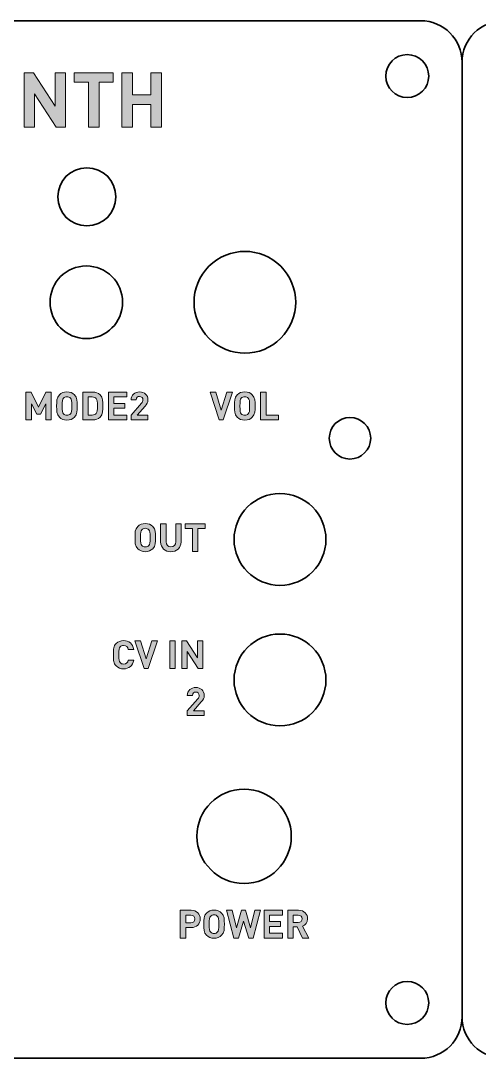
# Model space of a CAD drawing. Header units: millimetres. Extents: x 71 to 221, y 108 to 183.
# Drawn here: x 113.6 to 146.8, y 108 to 183 of the extents above; entities that cross this region are included whole.
import ezdxf

# ---------------------------------------------------------------- set-up
doc = ezdxf.new("R2010")
doc.units = ezdxf.units.MM
doc.header["$MEASUREMENT"] = 0
doc.layers.add('Borders', color=7, linetype='Continuous', lineweight=0)

msp = doc.modelspace()

# ---------------------------------------------------------------- hatches: boundary and pattern name
at = {"layer": 'Borders', "true_color": 0xed2024, "transparency": 33554687}
h = msp.add_hatch(color=240, dxfattribs=at)
h.dxf.hatch_style = 2
h.paths.add_polyline_path([(116.161, 175.307), (114.603, 177.721), (114.603, 175.307), (113.835, 175.307), (113.835, 179.24), (114.52, 179.24), (116.078, 176.832), (116.078, 179.24), (116.845, 179.24), (116.845, 175.307)])
h = msp.add_hatch(color=240, dxfattribs=at)
h.dxf.hatch_style = 2
h.paths.add_polyline_path([(119.265, 178.556), (119.265, 175.307), (118.497, 175.307), (118.497, 178.556), (117.47, 178.556), (117.47, 179.24), (120.293, 179.24), (120.293, 178.556)])
h = msp.add_hatch(color=240, dxfattribs=at)
h.dxf.hatch_style = 2
h.paths.add_polyline_path([(123.017, 175.307), (123.017, 176.953), (121.686, 176.953), (121.686, 175.307), (120.918, 175.307), (120.918, 179.24), (121.686, 179.24), (121.686, 177.633), (123.017, 177.633), (123.017, 179.24), (123.785, 179.24), (123.785, 175.307)])
h = msp.add_hatch(color=240, dxfattribs=at)
h.dxf.hatch_style = 2
h.paths.add_polyline_path([(115.4, 154.146), (115.4, 155.317), (115.017, 154.555), (114.751, 154.555), (114.365, 155.317), (114.365, 154.146), (113.972, 154.146), (113.972, 156.155), (114.359, 156.155), (114.884, 155.069), (115.406, 156.155), (115.793, 156.155), (115.793, 154.146)])
h = msp.add_hatch(color=240, dxfattribs=at)
h.dxf.hatch_style = 2
edge = h.paths.add_edge_path()
edge.add_spline(control_points=[(117.187, 155.715), (117.131, 155.78), (117.043, 155.822), (116.936, 155.822), (116.828, 155.822), (116.738, 155.78), (116.682, 155.715), (116.606, 155.63), (116.586, 155.537), (116.586, 155.15), (116.586, 154.764), (116.606, 154.671), (116.682, 154.586), (116.738, 154.521), (116.828, 154.478), (116.936, 154.478), (117.043, 154.478), (117.131, 154.521), (117.187, 154.586), (117.263, 154.671), (117.286, 154.764), (117.286, 155.15), (117.286, 155.537), (117.263, 155.63), (117.187, 155.715)], knot_values=[0, 0, 0, 0, 1, 1, 1, 2, 2, 2, 3, 3, 3, 4, 4, 4, 5, 5, 5, 6, 6, 6, 7, 7, 7, 8, 8, 8, 8], degree=3, periodic=0)
edge.add_line((117.187, 155.715), (117.187, 155.715))
edge = h.paths.add_edge_path()
edge.add_spline(control_points=[(117.478, 154.349), (117.337, 154.208), (117.165, 154.129), (116.936, 154.129), (116.707, 154.129), (116.532, 154.208), (116.391, 154.349), (116.188, 154.552), (116.194, 154.803), (116.194, 155.15), (116.194, 155.497), (116.188, 155.749), (116.391, 155.952), (116.532, 156.093), (116.707, 156.172), (116.936, 156.172), (117.165, 156.172), (117.337, 156.093), (117.478, 155.952), (117.681, 155.749), (117.678, 155.497), (117.678, 155.15), (117.678, 154.803), (117.681, 154.552), (117.478, 154.349)], knot_values=[0, 0, 0, 0, 1, 1, 1, 2, 2, 2, 3, 3, 3, 4, 4, 4, 5, 5, 5, 6, 6, 6, 7, 7, 7, 8, 8, 8, 8], degree=3, periodic=0)
edge.add_line((117.478, 154.349), (117.478, 154.349))
h = msp.add_hatch(color=240, dxfattribs=at)
h.dxf.hatch_style = 2
edge = h.paths.add_edge_path()
edge.add_spline(control_points=[(119.061, 155.681), (118.993, 155.763), (118.903, 155.805), (118.767, 155.805), (118.767, 155.805), (118.471, 155.805), (118.471, 155.805), (118.471, 155.805), (118.471, 154.496), (118.471, 154.496), (118.471, 154.496), (118.767, 154.496), (118.767, 154.496), (118.903, 154.496), (118.993, 154.538), (119.061, 154.62), (119.134, 154.71), (119.145, 154.854), (119.145, 155.159), (119.145, 155.464), (119.134, 155.59), (119.061, 155.681)], knot_values=[0, 0, 0, 0, 1, 1, 1, 2, 2, 2, 3, 3, 3, 4, 4, 4, 5, 5, 5, 6, 6, 6, 7, 7, 7, 7], degree=3, periodic=0)
edge.add_line((119.061, 155.681), (119.061, 155.681))
edge = h.paths.add_edge_path()
edge.add_spline(control_points=[(119.334, 154.337), (119.202, 154.205), (119.013, 154.145), (118.804, 154.145), (118.804, 154.145), (118.079, 154.145), (118.079, 154.145), (118.079, 154.145), (118.079, 156.155), (118.079, 156.155), (118.079, 156.155), (118.804, 156.155), (118.804, 156.155), (119.013, 156.155), (119.202, 156.096), (119.334, 155.963), (119.56, 155.737), (119.538, 155.461), (119.538, 155.159), (119.538, 154.857), (119.56, 154.563), (119.334, 154.337)], knot_values=[0, 0, 0, 0, 1, 1, 1, 2, 2, 2, 3, 3, 3, 4, 4, 4, 5, 5, 5, 6, 6, 6, 7, 7, 7, 7], degree=3, periodic=0)
edge.add_line((119.334, 154.337), (119.334, 154.337))
h = msp.add_hatch(color=240, dxfattribs=at)
h.dxf.hatch_style = 2
h.paths.add_polyline_path([(119.939, 154.146), (119.939, 156.155), (121.262, 156.155), (121.262, 155.805), (120.331, 155.805), (120.331, 155.334), (121.124, 155.334), (121.124, 154.984), (120.331, 154.984), (120.331, 154.496), (121.262, 154.496), (121.262, 154.146)])
h = msp.add_hatch(color=240, dxfattribs=at)
h.dxf.hatch_style = 2
edge = h.paths.add_edge_path()
edge.add_spline(control_points=[(121.578, 154.146), (121.578, 154.146), (121.578, 154.476), (121.578, 154.476), (121.578, 154.476), (122.329, 155.348), (122.329, 155.348), (122.402, 155.435), (122.434, 155.497), (122.434, 155.591), (122.434, 155.74), (122.346, 155.842), (122.191, 155.842), (122.07, 155.842), (121.945, 155.78), (121.945, 155.585), (121.945, 155.585), (121.578, 155.585), (121.578, 155.585), (121.578, 155.952), (121.847, 156.172), (122.191, 156.172), (122.546, 156.172), (122.8, 155.949), (122.8, 155.588), (122.8, 155.393), (122.724, 155.289), (122.586, 155.128), (122.586, 155.128), (122.025, 154.476), (122.025, 154.476), (122.025, 154.476), (122.8, 154.476), (122.8, 154.476), (122.8, 154.476), (122.8, 154.146), (122.8, 154.146), (122.8, 154.146), (121.578, 154.146), (121.578, 154.146)], knot_values=[0, 0, 0, 0, 1, 1, 1, 2, 2, 2, 3, 3, 3, 4, 4, 4, 5, 5, 5, 6, 6, 6, 7, 7, 7, 8, 8, 8, 9, 9, 9, 10, 10, 10, 11, 11, 11, 12, 12, 12, 13, 13, 13, 13], degree=3, periodic=0)
h = msp.add_hatch(color=240, dxfattribs=at)
h.dxf.hatch_style = 2
h.paths.add_polyline_path([(128.248, 154.146), (127.954, 154.146), (127.291, 156.155), (127.697, 156.155), (128.101, 154.845), (128.505, 156.155), (128.914, 156.155)])
h = msp.add_hatch(color=240, dxfattribs=at)
h.dxf.hatch_style = 2
edge = h.paths.add_edge_path()
edge.add_spline(control_points=[(130.054, 155.715), (129.998, 155.78), (129.91, 155.822), (129.803, 155.822), (129.695, 155.822), (129.606, 155.78), (129.549, 155.715), (129.473, 155.63), (129.453, 155.537), (129.453, 155.15), (129.453, 154.764), (129.473, 154.671), (129.549, 154.586), (129.606, 154.521), (129.695, 154.478), (129.803, 154.478), (129.91, 154.478), (129.998, 154.521), (130.054, 154.586), (130.13, 154.671), (130.153, 154.764), (130.153, 155.15), (130.153, 155.537), (130.13, 155.63), (130.054, 155.715)], knot_values=[0, 0, 0, 0, 1, 1, 1, 2, 2, 2, 3, 3, 3, 4, 4, 4, 5, 5, 5, 6, 6, 6, 7, 7, 7, 8, 8, 8, 8], degree=3, periodic=0)
edge.add_line((130.054, 155.715), (130.054, 155.715))
edge = h.paths.add_edge_path()
edge.add_spline(control_points=[(130.345, 154.349), (130.204, 154.208), (130.032, 154.129), (129.803, 154.129), (129.575, 154.129), (129.4, 154.208), (129.258, 154.349), (129.055, 154.552), (129.061, 154.803), (129.061, 155.15), (129.061, 155.497), (129.055, 155.749), (129.258, 155.952), (129.4, 156.093), (129.575, 156.172), (129.803, 156.172), (130.032, 156.172), (130.204, 156.093), (130.345, 155.952), (130.548, 155.749), (130.545, 155.497), (130.545, 155.15), (130.545, 154.803), (130.548, 154.552), (130.345, 154.349)], knot_values=[0, 0, 0, 0, 1, 1, 1, 2, 2, 2, 3, 3, 3, 4, 4, 4, 5, 5, 5, 6, 6, 6, 7, 7, 7, 8, 8, 8, 8], degree=3, periodic=0)
edge.add_line((130.345, 154.349), (130.345, 154.349))
h = msp.add_hatch(color=240, dxfattribs=at)
h.dxf.hatch_style = 2
h.paths.add_polyline_path([(130.946, 154.146), (130.946, 156.155), (131.338, 156.155), (131.338, 154.496), (132.25, 154.496), (132.25, 154.146)])
h = msp.add_hatch(color=240, dxfattribs=at)
h.dxf.hatch_style = 2
edge = h.paths.add_edge_path()
edge.add_spline(control_points=[(122.856, 146.2), (122.799, 146.266), (122.712, 146.308), (122.605, 146.308), (122.497, 146.308), (122.407, 146.266), (122.35, 146.2), (122.274, 146.116), (122.255, 146.023), (122.255, 145.636), (122.255, 145.25), (122.274, 145.157), (122.35, 145.072), (122.407, 145.007), (122.497, 144.964), (122.605, 144.964), (122.712, 144.964), (122.799, 145.007), (122.856, 145.072), (122.932, 145.157), (122.954, 145.25), (122.954, 145.636), (122.954, 146.023), (122.932, 146.116), (122.856, 146.2)], knot_values=[0, 0, 0, 0, 1, 1, 1, 2, 2, 2, 3, 3, 3, 4, 4, 4, 5, 5, 5, 6, 6, 6, 7, 7, 7, 8, 8, 8, 8], degree=3, periodic=0)
edge.add_line((122.856, 146.2), (122.856, 146.2))
edge = h.paths.add_edge_path()
edge.add_spline(control_points=[(123.146, 144.835), (123.005, 144.694), (122.833, 144.615), (122.605, 144.615), (122.376, 144.615), (122.201, 144.694), (122.06, 144.835), (121.857, 145.038), (121.862, 145.289), (121.862, 145.636), (121.862, 145.983), (121.857, 146.235), (122.06, 146.438), (122.201, 146.579), (122.376, 146.658), (122.605, 146.658), (122.833, 146.658), (123.005, 146.579), (123.146, 146.438), (123.35, 146.235), (123.347, 145.983), (123.347, 145.636), (123.347, 145.289), (123.35, 145.038), (123.146, 144.835)], knot_values=[0, 0, 0, 0, 1, 1, 1, 2, 2, 2, 3, 3, 3, 4, 4, 4, 5, 5, 5, 6, 6, 6, 7, 7, 7, 8, 8, 8, 8], degree=3, periodic=0)
edge.add_line((123.146, 144.835), (123.146, 144.835))
h = msp.add_hatch(color=240, dxfattribs=at)
h.dxf.hatch_style = 2
edge = h.paths.add_edge_path()
edge.add_spline(control_points=[(122.856, 146.2), (122.799, 146.266), (122.712, 146.308), (122.605, 146.308), (122.497, 146.308), (122.407, 146.266), (122.35, 146.2), (122.274, 146.116), (122.255, 146.023), (122.255, 145.636), (122.255, 145.25), (122.274, 145.157), (122.35, 145.072), (122.407, 145.007), (122.497, 144.964), (122.605, 144.964), (122.712, 144.964), (122.799, 145.007), (122.856, 145.072), (122.932, 145.157), (122.954, 145.25), (122.954, 145.636), (122.954, 146.023), (122.932, 146.116), (122.856, 146.2)], knot_values=[0, 0, 0, 0, 1, 1, 1, 2, 2, 2, 3, 3, 3, 4, 4, 4, 5, 5, 5, 6, 6, 6, 7, 7, 7, 8, 8, 8, 8], degree=3, periodic=0)
edge.add_line((122.856, 146.2), (122.856, 146.2))
edge = h.paths.add_edge_path()
edge.add_spline(control_points=[(123.146, 144.835), (123.005, 144.694), (122.833, 144.615), (122.605, 144.615), (122.376, 144.615), (122.201, 144.694), (122.06, 144.835), (121.857, 145.038), (121.862, 145.289), (121.862, 145.636), (121.862, 145.983), (121.857, 146.235), (122.06, 146.438), (122.201, 146.579), (122.376, 146.658), (122.605, 146.658), (122.833, 146.658), (123.005, 146.579), (123.146, 146.438), (123.35, 146.235), (123.347, 145.983), (123.347, 145.636), (123.347, 145.289), (123.35, 145.038), (123.146, 144.835)], knot_values=[0, 0, 0, 0, 1, 1, 1, 2, 2, 2, 3, 3, 3, 4, 4, 4, 5, 5, 5, 6, 6, 6, 7, 7, 7, 8, 8, 8, 8], degree=3, periodic=0)
edge.add_line((123.146, 144.835), (123.146, 144.835))
h = msp.add_hatch(color=240, dxfattribs=at)
h.dxf.hatch_style = 2
edge = h.paths.add_edge_path()
edge.add_spline(control_points=[(124.456, 144.615), (124.044, 144.615), (123.716, 144.894), (123.716, 145.32), (123.716, 145.32), (123.716, 146.641), (123.716, 146.641), (123.716, 146.641), (124.109, 146.641), (124.109, 146.641), (124.109, 146.641), (124.109, 145.334), (124.109, 145.334), (124.109, 145.103), (124.244, 144.964), (124.456, 144.964), (124.668, 144.964), (124.806, 145.103), (124.806, 145.334), (124.806, 145.334), (124.806, 146.641), (124.806, 146.641), (124.806, 146.641), (125.195, 146.641), (125.195, 146.641), (125.195, 146.641), (125.195, 145.32), (125.195, 145.32), (125.195, 144.894), (124.868, 144.615), (124.456, 144.615)], knot_values=[0, 0, 0, 0, 1, 1, 1, 2, 2, 2, 3, 3, 3, 4, 4, 4, 5, 5, 5, 6, 6, 6, 7, 7, 7, 8, 8, 8, 9, 9, 9, 10, 10, 10, 10], degree=3, periodic=0)
edge.add_line((124.456, 144.615), (124.456, 144.615))
h = msp.add_hatch(color=240, dxfattribs=at)
h.dxf.hatch_style = 2
edge = h.paths.add_edge_path()
edge.add_spline(control_points=[(124.456, 144.615), (124.044, 144.615), (123.716, 144.894), (123.716, 145.32), (123.716, 145.32), (123.716, 146.641), (123.716, 146.641), (123.716, 146.641), (124.109, 146.641), (124.109, 146.641), (124.109, 146.641), (124.109, 145.334), (124.109, 145.334), (124.109, 145.103), (124.244, 144.964), (124.456, 144.964), (124.668, 144.964), (124.806, 145.103), (124.806, 145.334), (124.806, 145.334), (124.806, 146.641), (124.806, 146.641), (124.806, 146.641), (125.195, 146.641), (125.195, 146.641), (125.195, 146.641), (125.195, 145.32), (125.195, 145.32), (125.195, 144.894), (124.868, 144.615), (124.456, 144.615)], knot_values=[0, 0, 0, 0, 1, 1, 1, 2, 2, 2, 3, 3, 3, 4, 4, 4, 5, 5, 5, 6, 6, 6, 7, 7, 7, 8, 8, 8, 9, 9, 9, 10, 10, 10, 10], degree=3, periodic=0)
edge.add_line((124.456, 144.615), (124.456, 144.615))
h = msp.add_hatch(color=240, dxfattribs=at)
h.dxf.hatch_style = 2
h.paths.add_polyline_path([(126.4, 146.291), (126.4, 144.632), (126.008, 144.632), (126.008, 146.291), (125.483, 146.291), (125.483, 146.641), (126.925, 146.641), (126.925, 146.291)])
h = msp.add_hatch(color=240, dxfattribs=at)
h.dxf.hatch_style = 2
h.paths.add_polyline_path([(126.4, 146.291), (126.4, 144.632), (126.008, 144.632), (126.008, 146.291), (125.483, 146.291), (125.483, 146.641), (126.925, 146.641), (126.925, 146.291)])
h = msp.add_hatch(color=240, dxfattribs=at)
h.dxf.hatch_style = 2
edge = h.paths.add_edge_path()
edge.add_spline(control_points=[(121.035, 136.148), (120.821, 136.148), (120.64, 136.221), (120.494, 136.368), (120.406, 136.455), (120.352, 136.556), (120.33, 136.67), (120.307, 136.783), (120.296, 136.949), (120.296, 137.169), (120.296, 137.39), (120.307, 137.556), (120.33, 137.669), (120.352, 137.785), (120.406, 137.883), (120.494, 137.971), (120.64, 138.117), (120.821, 138.191), (121.035, 138.191), (121.422, 138.191), (121.707, 137.965), (121.775, 137.556), (121.775, 137.556), (121.377, 137.556), (121.377, 137.556), (121.335, 137.728), (121.227, 137.841), (121.039, 137.841), (120.931, 137.841), (120.846, 137.807), (120.787, 137.737), (120.705, 137.649), (120.689, 137.559), (120.689, 137.169), (120.689, 136.78), (120.705, 136.689), (120.787, 136.602), (120.846, 136.532), (120.931, 136.497), (121.039, 136.497), (121.227, 136.497), (121.335, 136.61), (121.377, 136.783), (121.377, 136.783), (121.775, 136.783), (121.775, 136.783), (121.707, 136.373), (121.419, 136.148), (121.035, 136.148)], knot_values=[0, 0, 0, 0, 1, 1, 1, 2, 2, 2, 3, 3, 3, 4, 4, 4, 5, 5, 5, 6, 6, 6, 7, 7, 7, 8, 8, 8, 9, 9, 9, 10, 10, 10, 11, 11, 11, 12, 12, 12, 13, 13, 13, 14, 14, 14, 15, 15, 15, 16, 16, 16, 16], degree=3, periodic=0)
edge.add_line((121.035, 136.148), (121.035, 136.148))
h = msp.add_hatch(color=240, dxfattribs=at)
h.dxf.hatch_style = 2
h.paths.add_polyline_path([(122.814, 136.164), (122.52, 136.164), (121.857, 138.174), (122.263, 138.174), (122.667, 136.864), (123.071, 138.174), (123.48, 138.174)])
h = msp.add_hatch(color=240, dxfattribs=at)
h.dxf.hatch_style = 2
h.paths.add_polyline_path([(124.377, 138.174), (124.769, 138.174), (124.769, 136.164), (124.377, 136.164)])
h = msp.add_hatch(color=240, dxfattribs=at)
h.dxf.hatch_style = 2
h.paths.add_polyline_path([(126.426, 136.164), (125.63, 137.398), (125.63, 136.164), (125.237, 136.164), (125.237, 138.174), (125.588, 138.174), (126.383, 136.943), (126.383, 138.174), (126.775, 138.174), (126.775, 136.164)])
h = msp.add_hatch(color=240, dxfattribs=at)
h.dxf.hatch_style = 2
edge = h.paths.add_edge_path()
edge.add_spline(control_points=[(125.644, 132.778), (125.644, 132.778), (125.644, 133.108), (125.644, 133.108), (125.644, 133.108), (126.395, 133.98), (126.395, 133.98), (126.468, 134.067), (126.499, 134.13), (126.499, 134.223), (126.499, 134.372), (126.412, 134.474), (126.257, 134.474), (126.136, 134.474), (126.011, 134.412), (126.011, 134.217), (126.011, 134.217), (125.644, 134.217), (125.644, 134.217), (125.644, 134.584), (125.913, 134.804), (126.257, 134.804), (126.612, 134.804), (126.866, 134.581), (126.866, 134.22), (126.866, 134.025), (126.79, 133.921), (126.652, 133.76), (126.652, 133.76), (126.091, 133.108), (126.091, 133.108), (126.091, 133.108), (126.866, 133.108), (126.866, 133.108), (126.866, 133.108), (126.866, 132.778), (126.866, 132.778), (126.866, 132.778), (125.644, 132.778), (125.644, 132.778)], knot_values=[0, 0, 0, 0, 1, 1, 1, 2, 2, 2, 3, 3, 3, 4, 4, 4, 5, 5, 5, 6, 6, 6, 7, 7, 7, 8, 8, 8, 9, 9, 9, 10, 10, 10, 11, 11, 11, 12, 12, 12, 13, 13, 13, 13], degree=3, periodic=0)
h = msp.add_hatch(color=240, dxfattribs=at)
h.dxf.hatch_style = 2
edge = h.paths.add_edge_path()
edge.add_spline(control_points=[(125.894, 118.346), (125.894, 118.346), (125.527, 118.346), (125.527, 118.346), (125.527, 118.346), (125.527, 117.796), (125.527, 117.796), (125.527, 117.796), (125.894, 117.796), (125.894, 117.796), (126.072, 117.796), (126.185, 117.906), (126.185, 118.07), (126.185, 118.234), (126.072, 118.346), (125.894, 118.346)], knot_values=[0, 0, 0, 0, 1, 1, 1, 2, 2, 2, 3, 3, 3, 4, 4, 4, 5, 5, 5, 5], degree=3, periodic=0)
edge.add_line((125.894, 118.346), (125.894, 118.346))
edge = h.paths.add_edge_path()
edge.add_spline(control_points=[(125.914, 117.443), (125.914, 117.443), (125.527, 117.443), (125.527, 117.443), (125.527, 117.443), (125.527, 116.687), (125.527, 116.687), (125.527, 116.687), (125.135, 116.687), (125.135, 116.687), (125.135, 116.687), (125.135, 118.696), (125.135, 118.696), (125.135, 118.696), (125.914, 118.696), (125.914, 118.696), (126.329, 118.696), (126.577, 118.411), (126.577, 118.07), (126.577, 117.728), (126.329, 117.443), (125.914, 117.443)], knot_values=[0, 0, 0, 0, 1, 1, 1, 2, 2, 2, 3, 3, 3, 4, 4, 4, 5, 5, 5, 6, 6, 6, 7, 7, 7, 7], degree=3, periodic=0)
edge.add_line((125.914, 117.443), (125.914, 117.443))
h = msp.add_hatch(color=240, dxfattribs=at)
h.dxf.hatch_style = 2
edge = h.paths.add_edge_path()
edge.add_spline(control_points=[(127.833, 118.256), (127.776, 118.321), (127.689, 118.363), (127.582, 118.363), (127.474, 118.363), (127.384, 118.321), (127.328, 118.256), (127.251, 118.172), (127.232, 118.078), (127.232, 117.692), (127.232, 117.305), (127.251, 117.212), (127.328, 117.127), (127.384, 117.062), (127.474, 117.02), (127.582, 117.02), (127.689, 117.02), (127.776, 117.062), (127.833, 117.127), (127.909, 117.212), (127.932, 117.305), (127.932, 117.692), (127.932, 118.078), (127.909, 118.172), (127.833, 118.256)], knot_values=[0, 0, 0, 0, 1, 1, 1, 2, 2, 2, 3, 3, 3, 4, 4, 4, 5, 5, 5, 6, 6, 6, 7, 7, 7, 8, 8, 8, 8], degree=3, periodic=0)
edge.add_line((127.833, 118.256), (127.833, 118.256))
edge = h.paths.add_edge_path()
edge.add_spline(control_points=[(128.123, 116.89), (127.983, 116.749), (127.81, 116.67), (127.582, 116.67), (127.353, 116.67), (127.178, 116.749), (127.037, 116.89), (126.834, 117.093), (126.839, 117.345), (126.839, 117.692), (126.839, 118.039), (126.834, 118.29), (127.037, 118.493), (127.178, 118.634), (127.353, 118.713), (127.582, 118.713), (127.81, 118.713), (127.983, 118.634), (128.123, 118.493), (128.326, 118.29), (128.324, 118.039), (128.324, 117.692), (128.324, 117.345), (128.326, 117.093), (128.123, 116.89)], knot_values=[0, 0, 0, 0, 1, 1, 1, 2, 2, 2, 3, 3, 3, 4, 4, 4, 5, 5, 5, 6, 6, 6, 7, 7, 7, 8, 8, 8, 8], degree=3, periodic=0)
edge.add_line((128.123, 116.89), (128.123, 116.89))
h = msp.add_hatch(color=240, dxfattribs=at)
h.dxf.hatch_style = 2
h.paths.add_polyline_path([(130.409, 116.687), (130.082, 116.687), (129.712, 117.906), (129.343, 116.687), (129.016, 116.687), (128.479, 118.696), (128.888, 118.696), (129.199, 117.429), (129.566, 118.696), (129.859, 118.696), (130.226, 117.429), (130.539, 118.696), (130.948, 118.696)])
h = msp.add_hatch(color=240, dxfattribs=at)
h.dxf.hatch_style = 2
h.paths.add_polyline_path([(131.2, 116.687), (131.2, 118.696), (132.523, 118.696), (132.523, 118.346), (131.592, 118.346), (131.592, 117.875), (132.385, 117.875), (132.385, 117.525), (131.592, 117.525), (131.592, 117.037), (132.523, 117.037), (132.523, 116.687)])
h = msp.add_hatch(color=240, dxfattribs=at)
h.dxf.hatch_style = 2
edge = h.paths.add_edge_path()
edge.add_spline(control_points=[(133.974, 116.687), (133.974, 116.687), (133.582, 117.489), (133.582, 117.489), (133.582, 117.489), (133.3, 117.489), (133.3, 117.489), (133.3, 117.489), (133.3, 116.687), (133.3, 116.687), (133.3, 116.687), (132.907, 116.687), (132.907, 116.687), (132.907, 116.687), (132.907, 118.696), (132.907, 118.696), (132.907, 118.696), (133.695, 118.696), (133.695, 118.696), (134.104, 118.696), (134.347, 118.417), (134.347, 118.081), (134.347, 117.799), (134.175, 117.624), (133.98, 117.554), (133.98, 117.554), (134.428, 116.687), (134.428, 116.687), (134.428, 116.687), (133.974, 116.687), (133.974, 116.687)], knot_values=[0, 0, 0, 0, 1, 1, 1, 2, 2, 2, 3, 3, 3, 4, 4, 4, 5, 5, 5, 6, 6, 6, 7, 7, 7, 8, 8, 8, 9, 9, 9, 10, 10, 10, 10], degree=3, periodic=0)
edge = h.paths.add_edge_path()
edge.add_spline(control_points=[(133.669, 118.346), (133.669, 118.346), (133.3, 118.346), (133.3, 118.346), (133.3, 118.346), (133.3, 117.816), (133.3, 117.816), (133.3, 117.816), (133.669, 117.816), (133.669, 117.816), (133.841, 117.816), (133.955, 117.926), (133.955, 118.081), (133.955, 118.236), (133.841, 118.346), (133.669, 118.346)], knot_values=[0, 0, 0, 0, 1, 1, 1, 2, 2, 2, 3, 3, 3, 4, 4, 4, 5, 5, 5, 5], degree=3, periodic=0)
edge.add_line((133.669, 118.346), (133.669, 118.346))

# ---------------------------------------------------------------- linework, layer by layer
at = {"layer": 'Borders'}
for points in [[(116.161, 175.307), (114.603, 177.721), (114.603, 175.307), (113.835, 175.307), (113.835, 179.24), (114.52, 179.24), (116.078, 176.832), (116.078, 179.24), (116.845, 179.24), (116.845, 175.307)], [(119.265, 178.556), (119.265, 175.307), (118.497, 175.307), (118.497, 178.556), (117.47, 178.556), (117.47, 179.24), (120.293, 179.24), (120.293, 178.556)], [(123.017, 175.307), (123.017, 176.953), (121.686, 176.953), (121.686, 175.307), (120.918, 175.307), (120.918, 179.24), (121.686, 179.24), (121.686, 177.633), (123.017, 177.633), (123.017, 179.24), (123.785, 179.24), (123.785, 175.307)], [(115.4, 154.146), (115.4, 155.317), (115.017, 154.555), (114.751, 154.555), (114.365, 155.317), (114.365, 154.146), (113.972, 154.146), (113.972, 156.155), (114.359, 156.155), (114.884, 155.069), (115.406, 156.155), (115.793, 156.155), (115.793, 154.146)], [(119.939, 154.146), (119.939, 156.155), (121.262, 156.155), (121.262, 155.805), (120.331, 155.805), (120.331, 155.334), (121.124, 155.334), (121.124, 154.984), (120.331, 154.984), (120.331, 154.496), (121.262, 154.496), (121.262, 154.146)], [(128.248, 154.146), (127.954, 154.146), (127.291, 156.155), (127.697, 156.155), (128.101, 154.845), (128.505, 156.155), (128.914, 156.155)], [(130.946, 154.146), (130.946, 156.155), (131.338, 156.155), (131.338, 154.496), (132.25, 154.496), (132.25, 154.146)], [(126.4, 146.291), (126.4, 144.632), (126.008, 144.632), (126.008, 146.291), (125.483, 146.291), (125.483, 146.641), (126.925, 146.641), (126.925, 146.291)], [(126.4, 146.291), (126.4, 144.632), (126.008, 144.632), (126.008, 146.291), (125.483, 146.291), (125.483, 146.641), (126.925, 146.641), (126.925, 146.291)], [(122.814, 136.164), (122.52, 136.164), (121.857, 138.174), (122.263, 138.174), (122.667, 136.864), (123.071, 138.174), (123.48, 138.174)], [(124.377, 138.174), (124.769, 138.174), (124.769, 136.164), (124.377, 136.164)], [(126.426, 136.164), (125.63, 137.398), (125.63, 136.164), (125.237, 136.164), (125.237, 138.174), (125.588, 138.174), (126.383, 136.943), (126.383, 138.174), (126.775, 138.174), (126.775, 136.164)], [(130.409, 116.687), (130.082, 116.687), (129.712, 117.906), (129.343, 116.687), (129.016, 116.687), (128.479, 118.696), (128.888, 118.696), (129.199, 117.429), (129.566, 118.696), (129.859, 118.696), (130.226, 117.429), (130.539, 118.696), (130.948, 118.696)], [(131.2, 116.687), (131.2, 118.696), (132.523, 118.696), (132.523, 118.346), (131.592, 118.346), (131.592, 117.875), (132.385, 117.875), (132.385, 117.525), (131.592, 117.525), (131.592, 117.037), (132.523, 117.037), (132.523, 116.687)]]:
    msp.add_lwpolyline(points, close=True, dxfattribs=at)
at = {"layer": 'Borders', "color": 250, "lineweight": 35, "true_color": 0x231f20}
msp.add_ellipse((129.808, 162.65), major_axis=(-2.599, 2.599), ratio=0.999998, dxfattribs=at)
for points, knots in [([(145.521, 180), (145.521, 181.657), (144.178, 183), (142.52, 183), (142.52, 183), (73.52, 183), (73.52, 183), (71.865, 182.999), (70.521, 181.656), (70.521, 180), (70.521, 180), (70.521, 111), (70.521, 111), (70.521, 109.343), (71.865, 108), (73.52, 108), (73.52, 108), (142.528, 108), (142.528, 108)], [0, 0, 0, 0, 1, 1, 1, 2, 2, 2, 3, 3, 3, 4, 4, 4, 5, 5, 5, 6, 6, 6, 6]), ([(217.511, 108), (217.511, 108), (217.524, 108), (217.524, 108), (219.177, 108.004), (220.516, 109.345), (220.516, 111), (220.516, 111), (220.516, 180), (220.516, 180), (220.516, 181.656), (219.173, 183), (217.516, 183), (217.516, 183), (148.516, 182.999), (148.516, 182.999), (146.86, 182.999), (145.516, 181.656), (145.516, 179.999), (145.516, 179.999), (145.516, 111), (145.516, 111), (145.516, 109.343), (146.86, 108), (148.516, 108), (148.516, 108), (217.524, 108), (217.524, 108)], [0, 0, 0, 0, 1, 1, 1, 2, 2, 2, 3, 3, 3, 4, 4, 4, 5, 5, 5, 6, 6, 6, 7, 7, 7, 8, 8, 8, 9, 9, 9, 9]), ([(143.103, 179), (143.103, 178.144), (142.409, 177.45), (141.553, 177.45), (140.697, 177.45), (140.003, 178.144), (140.003, 179), (140.003, 179.856), (140.697, 180.55), (141.553, 180.55), (142.409, 180.55), (143.103, 179.856), (143.103, 179)], [0, 0, 0, 0, 1, 1, 1, 2, 2, 2, 3, 3, 3, 4, 4, 4, 4]), ([(120.478, 170.27), (120.478, 169.11), (119.538, 168.17), (118.378, 168.17), (117.219, 168.17), (116.279, 169.11), (116.279, 170.27), (116.279, 171.429), (117.219, 172.37), (118.378, 172.37), (119.538, 172.37), (120.478, 171.429), (120.478, 170.27)], [0, 0, 0, 0, 1, 1, 1, 2, 2, 2, 3, 3, 3, 4, 4, 4, 4]), ([(120.478, 170.27), (120.478, 169.11), (119.538, 168.17), (118.378, 168.17), (117.219, 168.17), (116.279, 169.11), (116.279, 170.27), (116.279, 171.429), (117.219, 172.37), (118.378, 172.37), (119.538, 172.37), (120.478, 171.429), (120.478, 170.27)], [0, 0, 0, 0, 1, 1, 1, 2, 2, 2, 3, 3, 3, 4, 4, 4, 4]), ([(120.966, 162.65), (120.966, 161.2), (119.791, 160.025), (118.341, 160.025), (116.891, 160.025), (115.716, 161.2), (115.716, 162.65), (115.716, 164.1), (116.891, 165.275), (118.341, 165.275), (119.791, 165.275), (120.966, 164.1), (120.966, 162.65)], [0, 0, 0, 0, 1, 1, 1, 2, 2, 2, 3, 3, 3, 4, 4, 4, 4]), ([(138.91, 152.819), (138.91, 151.99), (138.238, 151.319), (137.41, 151.319), (136.582, 151.319), (135.91, 151.99), (135.91, 152.819), (135.91, 153.647), (136.582, 154.319), (137.41, 154.319), (138.238, 154.319), (138.91, 153.647), (138.91, 152.819)], [0, 0, 0, 0, 1, 1, 1, 2, 2, 2, 3, 3, 3, 4, 4, 4, 4]), ([(135.669, 145.505), (135.669, 147.339), (134.182, 148.825), (132.348, 148.825), (130.515, 148.825), (129.028, 147.339), (129.028, 145.505), (129.028, 143.671), (130.515, 142.184), (132.348, 142.184), (134.182, 142.184), (135.669, 143.671), (135.669, 145.505)], [0, 0, 0, 0, 1, 1, 1, 2, 2, 2, 3, 3, 3, 4, 4, 4, 4]), ([(135.669, 135.345), (135.669, 137.179), (134.182, 138.665), (132.348, 138.665), (130.515, 138.665), (129.028, 137.179), (129.028, 135.345), (129.028, 133.511), (130.515, 132.025), (132.348, 132.025), (134.182, 132.025), (135.669, 133.511), (135.669, 135.345)], [0, 0, 0, 0, 1, 1, 1, 2, 2, 2, 3, 3, 3, 4, 4, 4, 4]), ([(133.165, 124.045), (133.165, 122.161), (131.637, 120.633), (129.753, 120.633), (127.868, 120.633), (126.34, 122.161), (126.34, 124.045), (126.34, 125.93), (127.868, 127.457), (129.753, 127.457), (131.637, 127.457), (133.165, 125.93), (133.165, 124.045)], [0, 0, 0, 0, 1, 1, 1, 2, 2, 2, 3, 3, 3, 4, 4, 4, 4]), ([(143.103, 112.001), (143.103, 111.144), (142.409, 110.45), (141.553, 110.45), (140.697, 110.45), (140.003, 111.144), (140.003, 112.001), (140.003, 112.857), (140.697, 113.55), (141.553, 113.55), (142.409, 113.55), (143.103, 112.857), (143.103, 112.001)], [0, 0, 0, 0, 1, 1, 1, 2, 2, 2, 3, 3, 3, 4, 4, 4, 4]), ([(142.516, 108), (142.516, 108), (142.528, 108), (142.528, 108), (144.181, 108.004), (145.521, 109.346), (145.521, 111)], [0, 0, 0, 0, 1, 1, 1, 2, 2, 2, 2])]:
    msp.add_open_spline(points, degree=3, knots=knots, dxfattribs=at)
at = {"layer": 'Borders'}
for points, knots in [([(143.103, 179), (143.103, 178.144), (142.409, 177.45), (141.553, 177.45), (140.697, 177.45), (140.003, 178.144), (140.003, 179), (140.003, 179.856), (140.697, 180.55), (141.553, 180.55), (142.409, 180.55), (143.103, 179.856), (143.103, 179)], [0, 0, 0, 0, 1, 1, 1, 2, 2, 2, 3, 3, 3, 4, 4, 4, 4]), ([(120.478, 170.27), (120.478, 169.11), (119.538, 168.17), (118.378, 168.17), (117.219, 168.17), (116.279, 169.11), (116.279, 170.27), (116.279, 171.429), (117.219, 172.37), (118.378, 172.37), (119.538, 172.37), (120.478, 171.429), (120.478, 170.27)], [0, 0, 0, 0, 1, 1, 1, 2, 2, 2, 3, 3, 3, 4, 4, 4, 4]), ([(117.478, 154.349), (117.337, 154.208), (117.165, 154.129), (116.936, 154.129), (116.707, 154.129), (116.532, 154.208), (116.391, 154.349), (116.188, 154.552), (116.194, 154.803), (116.194, 155.15), (116.194, 155.497), (116.188, 155.749), (116.391, 155.952), (116.532, 156.093), (116.707, 156.172), (116.936, 156.172), (117.165, 156.172), (117.337, 156.093), (117.478, 155.952), (117.681, 155.749), (117.678, 155.497), (117.678, 155.15), (117.678, 154.803), (117.681, 154.552), (117.478, 154.349)], [0, 0, 0, 0, 1, 1, 1, 2, 2, 2, 3, 3, 3, 4, 4, 4, 5, 5, 5, 6, 6, 6, 7, 7, 7, 8, 8, 8, 8]), ([(119.334, 154.337), (119.202, 154.205), (119.013, 154.145), (118.804, 154.145), (118.804, 154.145), (118.079, 154.145), (118.079, 154.145), (118.079, 154.145), (118.079, 156.155), (118.079, 156.155), (118.079, 156.155), (118.804, 156.155), (118.804, 156.155), (119.013, 156.155), (119.202, 156.096), (119.334, 155.963), (119.56, 155.737), (119.538, 155.461), (119.538, 155.159), (119.538, 154.857), (119.56, 154.563), (119.334, 154.337)], [0, 0, 0, 0, 1, 1, 1, 2, 2, 2, 3, 3, 3, 4, 4, 4, 5, 5, 5, 6, 6, 6, 7, 7, 7, 7]), ([(121.578, 154.146), (121.578, 154.146), (121.578, 154.476), (121.578, 154.476), (121.578, 154.476), (122.329, 155.348), (122.329, 155.348), (122.402, 155.435), (122.434, 155.497), (122.434, 155.591), (122.434, 155.74), (122.346, 155.842), (122.191, 155.842), (122.07, 155.842), (121.945, 155.78), (121.945, 155.585), (121.945, 155.585), (121.578, 155.585), (121.578, 155.585), (121.578, 155.952), (121.847, 156.172), (122.191, 156.172), (122.546, 156.172), (122.8, 155.949), (122.8, 155.588), (122.8, 155.393), (122.724, 155.289), (122.586, 155.128), (122.586, 155.128), (122.025, 154.476), (122.025, 154.476), (122.025, 154.476), (122.8, 154.476), (122.8, 154.476), (122.8, 154.476), (122.8, 154.146), (122.8, 154.146), (122.8, 154.146), (121.578, 154.146), (121.578, 154.146)], [0, 0, 0, 0, 1, 1, 1, 2, 2, 2, 3, 3, 3, 4, 4, 4, 5, 5, 5, 6, 6, 6, 7, 7, 7, 8, 8, 8, 9, 9, 9, 10, 10, 10, 11, 11, 11, 12, 12, 12, 13, 13, 13, 13]), ([(130.345, 154.349), (130.204, 154.208), (130.032, 154.129), (129.803, 154.129), (129.575, 154.129), (129.4, 154.208), (129.258, 154.349), (129.055, 154.552), (129.061, 154.803), (129.061, 155.15), (129.061, 155.497), (129.055, 155.749), (129.258, 155.952), (129.4, 156.093), (129.575, 156.172), (129.803, 156.172), (130.032, 156.172), (130.204, 156.093), (130.345, 155.952), (130.548, 155.749), (130.545, 155.497), (130.545, 155.15), (130.545, 154.803), (130.548, 154.552), (130.345, 154.349)], [0, 0, 0, 0, 1, 1, 1, 2, 2, 2, 3, 3, 3, 4, 4, 4, 5, 5, 5, 6, 6, 6, 7, 7, 7, 8, 8, 8, 8]), ([(117.187, 155.715), (117.131, 155.78), (117.043, 155.822), (116.936, 155.822), (116.828, 155.822), (116.738, 155.78), (116.682, 155.715), (116.606, 155.63), (116.586, 155.537), (116.586, 155.15), (116.586, 154.764), (116.606, 154.671), (116.682, 154.586), (116.738, 154.521), (116.828, 154.478), (116.936, 154.478), (117.043, 154.478), (117.131, 154.521), (117.187, 154.586), (117.263, 154.671), (117.286, 154.764), (117.286, 155.15), (117.286, 155.537), (117.263, 155.63), (117.187, 155.715)], [0, 0, 0, 0, 1, 1, 1, 2, 2, 2, 3, 3, 3, 4, 4, 4, 5, 5, 5, 6, 6, 6, 7, 7, 7, 8, 8, 8, 8]), ([(119.061, 155.681), (118.993, 155.763), (118.903, 155.805), (118.767, 155.805), (118.767, 155.805), (118.471, 155.805), (118.471, 155.805), (118.471, 155.805), (118.471, 154.496), (118.471, 154.496), (118.471, 154.496), (118.767, 154.496), (118.767, 154.496), (118.903, 154.496), (118.993, 154.538), (119.061, 154.62), (119.134, 154.71), (119.145, 154.854), (119.145, 155.159), (119.145, 155.464), (119.134, 155.59), (119.061, 155.681)], [0, 0, 0, 0, 1, 1, 1, 2, 2, 2, 3, 3, 3, 4, 4, 4, 5, 5, 5, 6, 6, 6, 7, 7, 7, 7]), ([(130.054, 155.715), (129.998, 155.78), (129.91, 155.822), (129.803, 155.822), (129.695, 155.822), (129.606, 155.78), (129.549, 155.715), (129.473, 155.63), (129.453, 155.537), (129.453, 155.15), (129.453, 154.764), (129.473, 154.671), (129.549, 154.586), (129.606, 154.521), (129.695, 154.478), (129.803, 154.478), (129.91, 154.478), (129.998, 154.521), (130.054, 154.586), (130.13, 154.671), (130.153, 154.764), (130.153, 155.15), (130.153, 155.537), (130.13, 155.63), (130.054, 155.715)], [0, 0, 0, 0, 1, 1, 1, 2, 2, 2, 3, 3, 3, 4, 4, 4, 5, 5, 5, 6, 6, 6, 7, 7, 7, 8, 8, 8, 8]), ([(123.146, 144.835), (123.005, 144.694), (122.833, 144.615), (122.605, 144.615), (122.376, 144.615), (122.201, 144.694), (122.06, 144.835), (121.857, 145.038), (121.862, 145.289), (121.862, 145.636), (121.862, 145.983), (121.857, 146.235), (122.06, 146.438), (122.201, 146.579), (122.376, 146.658), (122.605, 146.658), (122.833, 146.658), (123.005, 146.579), (123.146, 146.438), (123.35, 146.235), (123.347, 145.983), (123.347, 145.636), (123.347, 145.289), (123.35, 145.038), (123.146, 144.835)], [0, 0, 0, 0, 1, 1, 1, 2, 2, 2, 3, 3, 3, 4, 4, 4, 5, 5, 5, 6, 6, 6, 7, 7, 7, 8, 8, 8, 8]), ([(123.146, 144.835), (123.005, 144.694), (122.833, 144.615), (122.605, 144.615), (122.376, 144.615), (122.201, 144.694), (122.06, 144.835), (121.857, 145.038), (121.862, 145.289), (121.862, 145.636), (121.862, 145.983), (121.857, 146.235), (122.06, 146.438), (122.201, 146.579), (122.376, 146.658), (122.605, 146.658), (122.833, 146.658), (123.005, 146.579), (123.146, 146.438), (123.35, 146.235), (123.347, 145.983), (123.347, 145.636), (123.347, 145.289), (123.35, 145.038), (123.146, 144.835)], [0, 0, 0, 0, 1, 1, 1, 2, 2, 2, 3, 3, 3, 4, 4, 4, 5, 5, 5, 6, 6, 6, 7, 7, 7, 8, 8, 8, 8]), ([(122.856, 146.2), (122.799, 146.266), (122.712, 146.308), (122.605, 146.308), (122.497, 146.308), (122.407, 146.266), (122.35, 146.2), (122.274, 146.116), (122.255, 146.023), (122.255, 145.636), (122.255, 145.25), (122.274, 145.157), (122.35, 145.072), (122.407, 145.007), (122.497, 144.964), (122.605, 144.964), (122.712, 144.964), (122.799, 145.007), (122.856, 145.072), (122.932, 145.157), (122.954, 145.25), (122.954, 145.636), (122.954, 146.023), (122.932, 146.116), (122.856, 146.2)], [0, 0, 0, 0, 1, 1, 1, 2, 2, 2, 3, 3, 3, 4, 4, 4, 5, 5, 5, 6, 6, 6, 7, 7, 7, 8, 8, 8, 8]), ([(122.856, 146.2), (122.799, 146.266), (122.712, 146.308), (122.605, 146.308), (122.497, 146.308), (122.407, 146.266), (122.35, 146.2), (122.274, 146.116), (122.255, 146.023), (122.255, 145.636), (122.255, 145.25), (122.274, 145.157), (122.35, 145.072), (122.407, 145.007), (122.497, 144.964), (122.605, 144.964), (122.712, 144.964), (122.799, 145.007), (122.856, 145.072), (122.932, 145.157), (122.954, 145.25), (122.954, 145.636), (122.954, 146.023), (122.932, 146.116), (122.856, 146.2)], [0, 0, 0, 0, 1, 1, 1, 2, 2, 2, 3, 3, 3, 4, 4, 4, 5, 5, 5, 6, 6, 6, 7, 7, 7, 8, 8, 8, 8]), ([(124.456, 144.615), (124.044, 144.615), (123.716, 144.894), (123.716, 145.32), (123.716, 145.32), (123.716, 146.641), (123.716, 146.641), (123.716, 146.641), (124.109, 146.641), (124.109, 146.641), (124.109, 146.641), (124.109, 145.334), (124.109, 145.334), (124.109, 145.103), (124.244, 144.964), (124.456, 144.964), (124.668, 144.964), (124.806, 145.103), (124.806, 145.334), (124.806, 145.334), (124.806, 146.641), (124.806, 146.641), (124.806, 146.641), (125.195, 146.641), (125.195, 146.641), (125.195, 146.641), (125.195, 145.32), (125.195, 145.32), (125.195, 144.894), (124.868, 144.615), (124.456, 144.615)], [0, 0, 0, 0, 1, 1, 1, 2, 2, 2, 3, 3, 3, 4, 4, 4, 5, 5, 5, 6, 6, 6, 7, 7, 7, 8, 8, 8, 9, 9, 9, 10, 10, 10, 10]), ([(124.456, 144.615), (124.044, 144.615), (123.716, 144.894), (123.716, 145.32), (123.716, 145.32), (123.716, 146.641), (123.716, 146.641), (123.716, 146.641), (124.109, 146.641), (124.109, 146.641), (124.109, 146.641), (124.109, 145.334), (124.109, 145.334), (124.109, 145.103), (124.244, 144.964), (124.456, 144.964), (124.668, 144.964), (124.806, 145.103), (124.806, 145.334), (124.806, 145.334), (124.806, 146.641), (124.806, 146.641), (124.806, 146.641), (125.195, 146.641), (125.195, 146.641), (125.195, 146.641), (125.195, 145.32), (125.195, 145.32), (125.195, 144.894), (124.868, 144.615), (124.456, 144.615)], [0, 0, 0, 0, 1, 1, 1, 2, 2, 2, 3, 3, 3, 4, 4, 4, 5, 5, 5, 6, 6, 6, 7, 7, 7, 8, 8, 8, 9, 9, 9, 10, 10, 10, 10]), ([(121.035, 136.148), (120.821, 136.148), (120.64, 136.221), (120.494, 136.368), (120.406, 136.455), (120.352, 136.556), (120.33, 136.67), (120.307, 136.783), (120.296, 136.949), (120.296, 137.169), (120.296, 137.39), (120.307, 137.556), (120.33, 137.669), (120.352, 137.785), (120.406, 137.883), (120.494, 137.971), (120.64, 138.117), (120.821, 138.191), (121.035, 138.191), (121.422, 138.191), (121.707, 137.965), (121.775, 137.556), (121.775, 137.556), (121.377, 137.556), (121.377, 137.556), (121.335, 137.728), (121.227, 137.841), (121.039, 137.841), (120.931, 137.841), (120.846, 137.807), (120.787, 137.737), (120.705, 137.649), (120.689, 137.559), (120.689, 137.169), (120.689, 136.78), (120.705, 136.689), (120.787, 136.602), (120.846, 136.532), (120.931, 136.497), (121.039, 136.497), (121.227, 136.497), (121.335, 136.61), (121.377, 136.783), (121.377, 136.783), (121.775, 136.783), (121.775, 136.783), (121.707, 136.373), (121.419, 136.148), (121.035, 136.148)], [0, 0, 0, 0, 1, 1, 1, 2, 2, 2, 3, 3, 3, 4, 4, 4, 5, 5, 5, 6, 6, 6, 7, 7, 7, 8, 8, 8, 9, 9, 9, 10, 10, 10, 11, 11, 11, 12, 12, 12, 13, 13, 13, 14, 14, 14, 15, 15, 15, 16, 16, 16, 16]), ([(125.644, 132.778), (125.644, 132.778), (125.644, 133.108), (125.644, 133.108), (125.644, 133.108), (126.395, 133.98), (126.395, 133.98), (126.468, 134.067), (126.499, 134.13), (126.499, 134.223), (126.499, 134.372), (126.412, 134.474), (126.257, 134.474), (126.136, 134.474), (126.011, 134.412), (126.011, 134.217), (126.011, 134.217), (125.644, 134.217), (125.644, 134.217), (125.644, 134.584), (125.913, 134.804), (126.257, 134.804), (126.612, 134.804), (126.866, 134.581), (126.866, 134.22), (126.866, 134.025), (126.79, 133.921), (126.652, 133.76), (126.652, 133.76), (126.091, 133.108), (126.091, 133.108), (126.091, 133.108), (126.866, 133.108), (126.866, 133.108), (126.866, 133.108), (126.866, 132.778), (126.866, 132.778), (126.866, 132.778), (125.644, 132.778), (125.644, 132.778)], [0, 0, 0, 0, 1, 1, 1, 2, 2, 2, 3, 3, 3, 4, 4, 4, 5, 5, 5, 6, 6, 6, 7, 7, 7, 8, 8, 8, 9, 9, 9, 10, 10, 10, 11, 11, 11, 12, 12, 12, 13, 13, 13, 13]), ([(125.914, 117.443), (125.914, 117.443), (125.527, 117.443), (125.527, 117.443), (125.527, 117.443), (125.527, 116.687), (125.527, 116.687), (125.527, 116.687), (125.135, 116.687), (125.135, 116.687), (125.135, 116.687), (125.135, 118.696), (125.135, 118.696), (125.135, 118.696), (125.914, 118.696), (125.914, 118.696), (126.329, 118.696), (126.577, 118.411), (126.577, 118.07), (126.577, 117.728), (126.329, 117.443), (125.914, 117.443)], [0, 0, 0, 0, 1, 1, 1, 2, 2, 2, 3, 3, 3, 4, 4, 4, 5, 5, 5, 6, 6, 6, 7, 7, 7, 7]), ([(128.123, 116.89), (127.983, 116.749), (127.81, 116.67), (127.582, 116.67), (127.353, 116.67), (127.178, 116.749), (127.037, 116.89), (126.834, 117.093), (126.839, 117.345), (126.839, 117.692), (126.839, 118.039), (126.834, 118.29), (127.037, 118.493), (127.178, 118.634), (127.353, 118.713), (127.582, 118.713), (127.81, 118.713), (127.983, 118.634), (128.123, 118.493), (128.326, 118.29), (128.324, 118.039), (128.324, 117.692), (128.324, 117.345), (128.326, 117.093), (128.123, 116.89)], [0, 0, 0, 0, 1, 1, 1, 2, 2, 2, 3, 3, 3, 4, 4, 4, 5, 5, 5, 6, 6, 6, 7, 7, 7, 8, 8, 8, 8]), ([(133.974, 116.687), (133.974, 116.687), (133.582, 117.489), (133.582, 117.489), (133.582, 117.489), (133.3, 117.489), (133.3, 117.489), (133.3, 117.489), (133.3, 116.687), (133.3, 116.687), (133.3, 116.687), (132.907, 116.687), (132.907, 116.687), (132.907, 116.687), (132.907, 118.696), (132.907, 118.696), (132.907, 118.696), (133.695, 118.696), (133.695, 118.696), (134.104, 118.696), (134.347, 118.417), (134.347, 118.081), (134.347, 117.799), (134.175, 117.624), (133.98, 117.554), (133.98, 117.554), (134.428, 116.687), (134.428, 116.687), (134.428, 116.687), (133.974, 116.687), (133.974, 116.687)], [0, 0, 0, 0, 1, 1, 1, 2, 2, 2, 3, 3, 3, 4, 4, 4, 5, 5, 5, 6, 6, 6, 7, 7, 7, 8, 8, 8, 9, 9, 9, 10, 10, 10, 10]), ([(125.894, 118.346), (125.894, 118.346), (125.527, 118.346), (125.527, 118.346), (125.527, 118.346), (125.527, 117.796), (125.527, 117.796), (125.527, 117.796), (125.894, 117.796), (125.894, 117.796), (126.072, 117.796), (126.185, 117.906), (126.185, 118.07), (126.185, 118.234), (126.072, 118.346), (125.894, 118.346)], [0, 0, 0, 0, 1, 1, 1, 2, 2, 2, 3, 3, 3, 4, 4, 4, 5, 5, 5, 5]), ([(127.833, 118.256), (127.776, 118.321), (127.689, 118.363), (127.582, 118.363), (127.474, 118.363), (127.384, 118.321), (127.328, 118.256), (127.251, 118.172), (127.232, 118.078), (127.232, 117.692), (127.232, 117.305), (127.251, 117.212), (127.328, 117.127), (127.384, 117.062), (127.474, 117.02), (127.582, 117.02), (127.689, 117.02), (127.776, 117.062), (127.833, 117.127), (127.909, 117.212), (127.932, 117.305), (127.932, 117.692), (127.932, 118.078), (127.909, 118.172), (127.833, 118.256)], [0, 0, 0, 0, 1, 1, 1, 2, 2, 2, 3, 3, 3, 4, 4, 4, 5, 5, 5, 6, 6, 6, 7, 7, 7, 8, 8, 8, 8]), ([(133.669, 118.346), (133.669, 118.346), (133.3, 118.346), (133.3, 118.346), (133.3, 118.346), (133.3, 117.816), (133.3, 117.816), (133.3, 117.816), (133.669, 117.816), (133.669, 117.816), (133.841, 117.816), (133.955, 117.926), (133.955, 118.081), (133.955, 118.236), (133.841, 118.346), (133.669, 118.346)], [0, 0, 0, 0, 1, 1, 1, 2, 2, 2, 3, 3, 3, 4, 4, 4, 5, 5, 5, 5])]:
    msp.add_open_spline(points, degree=3, knots=knots, dxfattribs=at)

doc.saveas('drawing.dxf')
